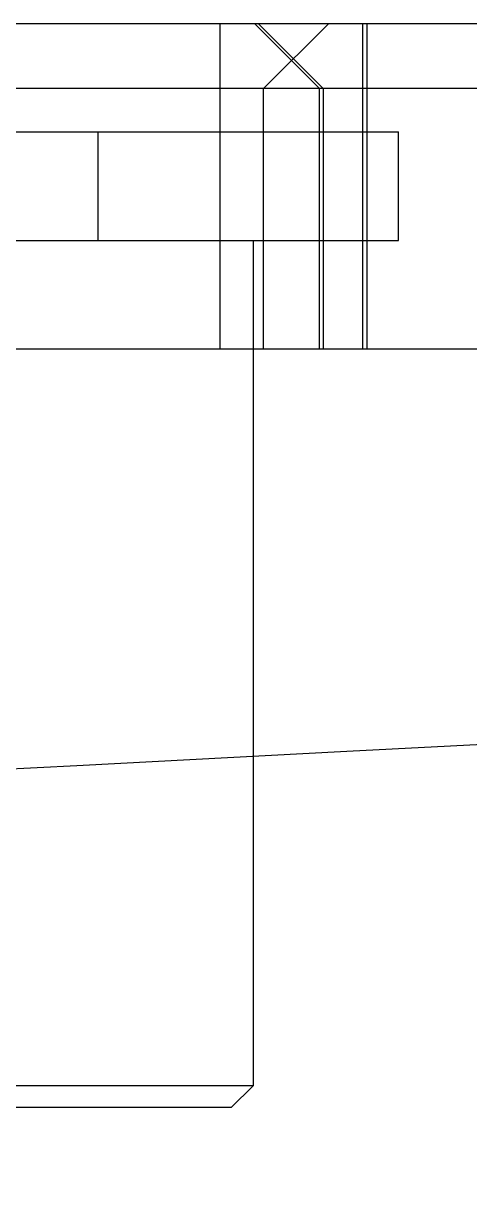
# Model space of a CAD drawing. Header units: inches. Extents: x -64 to 911, y 30 to 355.
# Drawn here: x 601.75 to 603.8, y 131.76 to 137.19 of the extents above; entities that cross this region are included whole.
import ezdxf

# ---------------------------------------------------------------- set-up
doc = ezdxf.new("R2010")
doc.units = ezdxf.units.IN
doc.layers.add('02___PRT_ALL_AXES', color=7, linetype='Continuous')
doc.layers.add('DEFAULT_2', color=8, linetype='Continuous')

msp = doc.modelspace()

# ---------------------------------------------------------------- linework, layer by layer
for p, q in [((515.0601, 137.1946), (833.356, 137.1946)), ((515.0601, 135.6946), (833.356, 135.6946)), ((602.8069, 132.2946), (598.6069, 132.2946)), ((602.7069, 132.1946), (602.8069, 132.2946)), ((602.7069, 132.1946), (598.7069, 132.1946))]:
    msp.add_line(p, q)
msp.add_arc((674.2081, -1221.0682), 1356.7628, 83.2637115, 96.7362885)
at = {"layer": '02___PRT_ALL_AXES'}
for p, q in [((602.8069, 136.1946), (602.8069, 135.6946)), ((602.8069, 135.6946), (602.8069, 132.2946))]:
    msp.add_line(p, q, dxfattribs=at)
at = {"layer": 'DEFAULT_2'}
for p, q in [((602.656, 135.6946), (602.656, 137.1946)), ((603.1135, 136.8946), (602.8135, 137.1946)), ((603.131, 136.8946), (602.831, 137.1946)), ((602.856, 136.8946), (603.156, 137.1946)), ((603.3135, 135.6946), (603.3135, 137.1946)), ((603.331, 137.1946), (603.331, 135.6946)), ((809.2147, 136.8946), (522.326, 136.8946)), ((602.856, 135.6946), (602.856, 136.8946)), ((603.1135, 135.6946), (603.1135, 136.8946)), ((603.131, 136.8946), (603.131, 135.6946)), ((597.9356, 136.6946), (603.4782, 136.6946)), ((602.0925, 136.1946), (602.0925, 136.6946)), ((603.4782, 136.1946), (603.4782, 136.6946)), ((597.9356, 136.1946), (603.4782, 136.1946))]:
    msp.add_line(p, q, dxfattribs=at)

doc.saveas('drawing.dxf')
